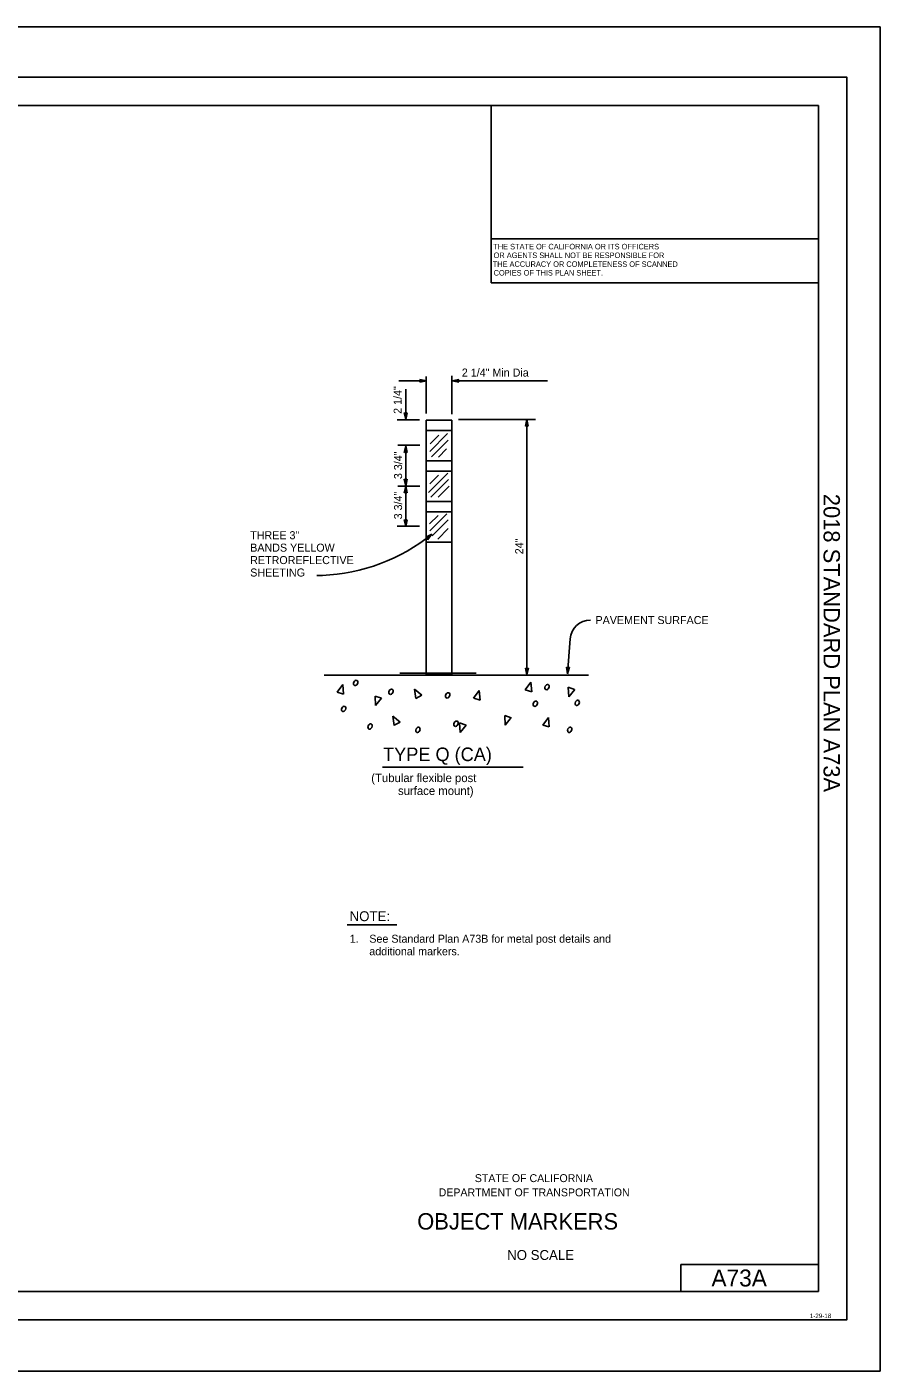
# Model space of a CAD drawing. Extents: x -894 to 866, y -476 to 714.
# Drawn here: x 111 to 866, y -476 to 714 of the extents above; entities that cross this region are included whole.
import ezdxf

# ---------------------------------------------------------------- set-up
doc = ezdxf.new("R2010")
doc.units = 0
for name, color, linetype in [('10 Sheet Format', 7, 'Continuous'), ('56 Stage 3 Anno', 7, 'Continuous'), ('57 Undefined', 7, 'Continuous'), ('59 Sndwall Anno', 7, 'Continuous'), ('60 Nongeo Data', 7, 'Continuous')]:
    doc.layers.add(name, color=color, linetype=linetype)

msp = doc.modelspace()

# ---------------------------------------------------------------- linework, layer by layer
at = {"layer": '10 Sheet Format'}
for p, q in [((836.6, 669), (836.6, 669)), ((-813.5, 644), (811.5, 644)), ((521.6, 487.1), (521.6, 644)), ((811.5, -406), (811.5, 644)), ((811.5, 525.9), (521.6, 525.9)), ((811.5, 487.1), (521.6, 487.1)), ((689.5, -406), (689.5, -382)), ((689.5, -382), (811.5, -382)), ((-438.7, -406), (199.1, -406)), ((198.8, -406), (811.5, -406)), ((836.6, -431), (836.6, -431))]:
    msp.add_line(p, q, dxfattribs=at)
for points in [[(-894, 713.6), (866, 713.6), (866, -476.4), (-894, -476.4)], [(-863.4, 669), (836.6, 669), (836.6, -431), (-863.4, -431)], [(-863.4, 669), (836.6, 669), (836.6, -431), (-863.4, -431)]]:
    msp.add_lwpolyline(points, close=True, dxfattribs=at)
at = {"layer": '56 Stage 3 Anno'}
for p, q in [((486.9, 370.6), (486.9, 404.7)), ((440, 400.2), (464.6, 400.2)), ((446.1, 365.9), (446.1, 392.9)), ((459.4, 400.2), (458.6, 401.5)), ((458.6, 401.5), (458.6, 401.5)), ((458.6, 401.5), (464.6, 400.2)), ((464.6, 400.2), (458.6, 398.9)), ((458.6, 398.9), (459.4, 400.2)), ((458.6, 398.9), (458.6, 398.9)), ((458.8, 401.2), (463.2, 400.2)), ((463.2, 400.2), (458.8, 399.2)), ((459, 400.8), (461.8, 400.2)), ((461.8, 400.2), (459, 399.6)), ((459.2, 400.5), (460.4, 400.2)), ((460.4, 400.2), (459.2, 399.9)), ((464.2, 371.4), (464.2, 404.1)), ((464.6, 400.2), (464.6, 400.2)), ((487.2, 400.2), (493.2, 401.5)), ((487.2, 400.2), (571.6, 400.2)), ((493.2, 398.9), (487.2, 400.2)), ((487.2, 400.2), (487.2, 400.2)), ((488.6, 400.2), (492.9, 401.2)), ((493, 399.2), (488.6, 400.2)), ((489.9, 400.2), (492.8, 400.8)), ((492.7, 399.6), (489.9, 400.2)), ((491.3, 400.2), (492.5, 400.5)), ((492.6, 399.9), (491.3, 400.2)), ((493.2, 401.5), (492.4, 400.2)), ((492.4, 400.2), (493.2, 398.9)), ((493.2, 401.5), (493.2, 401.5)), ((493.2, 398.9), (493.2, 398.9)), ((446.1, 365.9), (444.8, 371.9)), ((444.8, 371.9), (444.8, 371.9)), ((444.8, 371.9), (446.1, 371.1)), ((446.1, 367.3), (445.1, 371.7)), ((446.1, 368.7), (445.5, 371.5)), ((446.1, 370.1), (445.8, 371.3)), ((446.1, 371.1), (447.4, 371.9)), ((447.4, 371.9), (446.1, 365.9)), ((447.1, 371.7), (446.1, 367.3)), ((446.7, 371.5), (446.1, 368.7)), ((446.4, 371.3), (446.1, 370.1)), ((447.4, 371.9), (447.4, 371.9)), ((458.2, 365.7), (438.5, 365.7)), ((446.1, 365.9), (446.1, 365.9)), ((492.9, 366.1), (561.1, 366.1)), ((552, 360.1), (553.3, 366.1)), ((553.3, 360.9), (552, 360.1)), ((552, 360.1), (552, 360.1)), ((552.3, 360.3), (553.3, 364.7)), ((552.7, 360.5), (553.3, 363.3)), ((553, 360.7), (553.3, 361.9)), ((553.3, 140), (553.3, 366.1)), ((553.3, 366.1), (553.3, 366.1)), ((553.3, 366.1), (554.6, 360.1)), ((553.3, 364.7), (554.3, 360.3)), ((553.3, 363.3), (553.9, 360.5)), ((553.3, 361.9), (553.6, 360.7)), ((554.6, 360.1), (553.3, 360.9)), ((554.6, 360.1), (554.6, 360.1)), ((458.7, 343.2), (439, 343.2)), ((444.7, 336.7), (446.1, 342.7)), ((446.1, 337.5), (444.7, 336.7)), ((444.7, 336.7), (444.7, 336.7)), ((445.1, 337), (446.1, 341.4)), ((445.5, 337.2), (446.1, 340)), ((445.8, 337.4), (446.1, 338.6)), ((446.1, 307.1), (446.1, 342.7)), ((446.1, 342.7), (446.1, 342.7)), ((446.1, 342.7), (447.4, 336.7)), ((446.1, 341.4), (447.1, 337)), ((446.1, 340), (446.7, 337.2)), ((446.1, 338.6), (446.3, 337.4)), ((447.4, 336.7), (446.1, 337.5)), ((447.4, 336.7), (447.4, 336.7)), ((446.1, 307.1), (444.8, 313.1)), ((444.8, 313.1), (444.8, 313.1)), ((444.8, 313.1), (446.1, 312.3)), ((446.1, 308.5), (445.1, 312.8)), ((446.1, 309.8), (445.5, 312.7)), ((446.1, 311.2), (445.8, 312.4)), ((446.1, 312.3), (447.4, 313.1)), ((447.4, 313.1), (446.1, 307.1)), ((447.1, 312.9), (446.1, 308.5)), ((446.7, 312.6), (446.1, 309.8)), ((446.4, 312.5), (446.1, 311.2)), ((447.4, 313.1), (447.4, 313.1)), ((458.7, 307.1), (439, 307.1)), ((444.7, 301.1), (446.1, 307.1)), ((446.1, 301.9), (444.7, 301.1)), ((444.7, 301.1), (444.7, 301.1)), ((445.1, 301.3), (446.1, 305.7)), ((445.5, 301.5), (446.1, 304.3)), ((445.8, 301.7), (446.1, 302.9)), ((446.1, 271.2), (446.1, 307.1)), ((446.1, 307.1), (446.1, 307.1)), ((446.1, 307.1), (447.4, 301.1)), ((446.1, 307.1), (446.1, 307.1)), ((446.1, 305.7), (447.1, 301.3)), ((446.1, 304.3), (446.7, 301.5)), ((446.1, 302.9), (446.3, 301.7)), ((447.4, 301.1), (446.1, 301.9)), ((447.4, 301.1), (447.4, 301.1)), ((446.1, 271.2), (444.8, 277.2)), ((444.8, 277.2), (444.8, 277.2)), ((444.8, 277.2), (446.1, 276.4)), ((446.1, 272.6), (445.1, 276.9)), ((446.1, 273.9), (445.5, 276.8)), ((446.1, 275.3), (445.8, 276.5)), ((446.1, 276.4), (447.4, 277.2)), ((447.4, 277.2), (446.1, 271.2)), ((447.1, 276.9), (446.1, 272.5)), ((446.7, 276.7), (446.1, 273.9)), ((446.4, 276.5), (446.1, 275.3)), ((447.4, 277.2), (447.4, 277.2)), ((458.2, 271.5), (438.5, 271.5)), ((446.1, 271.2), (446.1, 271.2)), ((463.8, 261.7), (469.3, 264.4)), ((464.1, 261.5), (468.2, 263.5)), ((464.6, 261.4), (467.1, 262.6)), ((467.1, 262.6), (465.3, 260.4)), ((469.3, 264.4), (465.4, 259.6)), ((468.2, 263.5), (465.4, 260)), ((469.3, 264.4), (469.3, 264.4)), ((465.2, 261.1), (463.8, 261.7)), ((463.8, 261.7), (463.8, 261.7)), ((464.9, 261.2), (466, 261.8)), ((465.4, 259.6), (465.2, 261.1)), ((466, 261.8), (465.3, 260.8)), ((465.4, 259.6), (465.4, 259.6)), ((367.6, 227.9), (372.4, 227.9)), ((591.7, 171.9), (589.2, 140.7)), ((553.3, 140), (552, 146)), ((552, 146), (552, 146)), ((552, 146), (553.3, 145.2)), ((553.3, 141.4), (552.3, 145.8)), ((553.3, 142.8), (552.7, 145.6)), ((553.3, 144.2), (553, 145.4)), ((553.3, 145.2), (554.7, 146)), ((554.7, 146), (553.3, 140)), ((554.3, 145.8), (553.3, 141.4)), ((553.9, 145.6), (553.3, 142.8)), ((553.6, 145.4), (553.3, 144.2)), ((554.7, 146), (554.7, 146)), ((589.2, 140.7), (588.4, 146.8)), ((588.4, 146.8), (588.4, 146.8)), ((588.4, 146.8), (589.7, 145.9)), ((589.4, 142.1), (588.7, 146.5)), ((589.5, 143.5), (589.1, 146.3)), ((591.1, 146.6), (589.2, 140.7)), ((590.7, 146.4), (589.4, 142.1)), ((589.6, 144.8), (589.4, 146.1)), ((590.3, 146.2), (589.5, 143.5)), ((589.9, 146), (589.6, 144.8)), ((589.7, 145.9), (591.1, 146.6)), ((591.1, 146.6), (591.1, 146.6)), ((553.3, 140), (553.3, 140)), ((589.2, 140.7), (589.2, 140.7))]:
    msp.add_line(p, q, dxfattribs=at)
for centre, radius, start, end in [((365, 394.7), 166.9, 272.5269, 308.6622), ((609.6, 170.4), 18, 90, 175.5181)]:
    msp.add_arc(centre, radius, start, end, dxfattribs=at)
at = {"layer": '57 Undefined'}
for p, q in [((425.6, 58.1), (550.1, 58.1)), ((394.4, -81.3), (438.4, -81.3))]:
    msp.add_line(p, q, dxfattribs=at)
at = {"layer": '59 Sndwall Anno'}
for p, q in [((467.4, 337.8), (483, 353.5)), ((467.8, 344.6), (475.4, 352.2)), ((468.9, 333), (483.7, 347.8)), ((475, 332.7), (482.2, 339.9)), ((466.2, 301.4), (483.3, 318.5)), ((467.5, 309.1), (475.1, 316.6)), ((468.4, 297.2), (483.9, 312.8)), ((474.9, 297.3), (484.6, 307.1)), ((467.2, 273.5), (474.8, 281.1)), ((467.6, 267.5), (482.6, 282.5)), ((469.4, 263), (483.6, 277.2)), ((474.5, 260.1), (483.8, 269.4)), ((385.4, 124.6), (390.4, 131.4)), ((390.4, 131.4), (391.2, 122.9)), ((551.8, 126.7), (556.8, 133.5)), ((556.8, 133.5), (557.6, 125)), ((391.2, 122.9), (385.5, 124.7)), ((419, 121.2), (424.7, 119.2)), ((419.5, 112.7), (419, 121.2)), ((424.8, 119.3), (419.5, 112.7)), ((455.2, 119), (453.9, 127.3)), ((453.9, 127.3), (460.4, 121.9)), ((460.4, 121.9), (455.2, 119.1)), ((506.2, 119.3), (511.2, 126.1)), ((512, 117.6), (506.3, 119.4)), ((511.2, 126.1), (512, 117.6)), ((557.6, 125), (551.9, 126.8)), ((590, 129), (595.6, 127.1)), ((590.5, 120.5), (590, 129)), ((595.7, 127.1), (590.5, 120.5)), ((435.8, 95.1), (434.6, 103.5)), ((434.6, 103.5), (441.1, 98)), ((441.1, 98), (435.8, 95.3)), ((493.8, 97.4), (499.5, 95.4)), ((494.3, 88.9), (493.8, 97.4)), ((499.5, 95.5), (494.3, 88.9)), ((533.7, 104), (539.3, 102)), ((534.2, 95.5), (533.7, 104)), ((539.4, 102.1), (534.2, 95.5)), ((567.4, 95.5), (572.4, 102.2)), ((573.2, 93.8), (567.5, 95.5)), ((572.4, 102.2), (573.2, 93.8))]:
    msp.add_line(p, q, dxfattribs=at)
for centre in [(401.9, 132.8), (571.2, 129.1), (433.1, 125), (483.2, 121.8), (391.2, 109.8), (560.9, 114.4), (597.9, 115.2), (414.6, 94.2), (490.6, 96.7), (456.9, 91.3), (591.3, 91.3)]:
    msp.add_ellipse(centre, major_axis=(-1.03, -2.26), ratio=0.705331, dxfattribs=at)
at = {"layer": '60 Nongeo Data'}
for p, q in [((811.5, 644), (811.5, 644)), ((464.3, 140.5), (464.3, 365.5)), ((464.3, 365.5), (486.8, 365.5)), ((486.8, 365.5), (486.8, 140.5)), ((464.3, 356.4), (486.8, 356.4)), ((464.3, 329.4), (486.8, 329.4)), ((464.3, 320.4), (486.8, 320.4)), ((464.3, 293.4), (486.8, 293.4)), ((464.3, 284.4), (486.8, 284.4)), ((464.3, 257.4), (486.8, 257.4)), ((374, 139.8), (608, 139.8)), ((440.9, 141.4), (508.4, 141.4)), ((486.8, 140.5), (464.3, 140.5))]:
    msp.add_line(p, q, dxfattribs=at)

# ---------------------------------------------------------------- texts
at = {"layer": '10 Sheet Format'}
for s, height, p in [('THE STATE OF CALIFORNIA OR ITS OFFICERS', 4.9, (523.6, 516.6)), ('OR AGENTS SHALL NOT BE RESPONSIBLE FOR', 4.9, (523.9, 508.9)), ('THE ACCURACY OR COMPLETENESS OF SCANNED', 4.9, (523.1, 501.1)), ('COPIES OF THIS PLAN SHEET.', 4.9, (523.9, 493.4)), ('STATE OF CALIFORNIA', 7, (507.3, -309.1)), ('DEPARTMENT OF TRANSPORTATION', 7, (475.3, -321.7)), ('OBJECT MARKERS', 14.5, (456.3, -351.1)), ('NO SCALE', 8.75, (535.9, -378)), ('A73A', 15, (716.7, -401.5)), ('1-29-18', 4, (803.7, -429.5))]:
    msp.add_text(s, height=height, dxfattribs=at).set_placement(p)
msp.add_text('2018 STANDARD PLAN A73A', height=14.5, rotation=270, dxfattribs=at).set_placement((815.9, 300.2))
at = {"layer": '57 Undefined'}
for s, height, p in [('2 1/4" Min Dia', 7.087, (495.8, 404)), ('THREE 3"', 7.09, (308.5, 260)), ('BANDS YELLOW', 7.087, (308.5, 249)), ('RETROREFLECTIVE', 7.087, (308.5, 238)), ('SHEETING', 7.09, (308.5, 227)), ('PAVEMENT SURFACE', 7.087, (614.1, 184.9)), ('TYPE Q (CA)', 12, (426.1, 63.6)), ('(Tubular flexible post', 7.5, (415.6, 45)), ('surface mount)', 7.5, (439.3, 33.6)), ('NOTE:', 8.75, (396.5, -78.1)), ('1.', 7.09, (396.6, -97.2)), ('See Standard Plan A73B for metal post details and', 7.087, (413.9, -97.2)), ('additional markers.', 7.087, (413.9, -108.3))]:
    msp.add_text(s, height=height, dxfattribs=at).set_placement(p)
for s, p in [('2 1/4"', (442.5, 371)), ('3 3/4"', (442.9, 313.2)), ('3 3/4"', (442.9, 277.6)), ('24"', (550.1, 246.7))]:
    msp.add_text(s, height=7.09, rotation=90, dxfattribs=at).set_placement(p)

doc.saveas('drawing.dxf')
